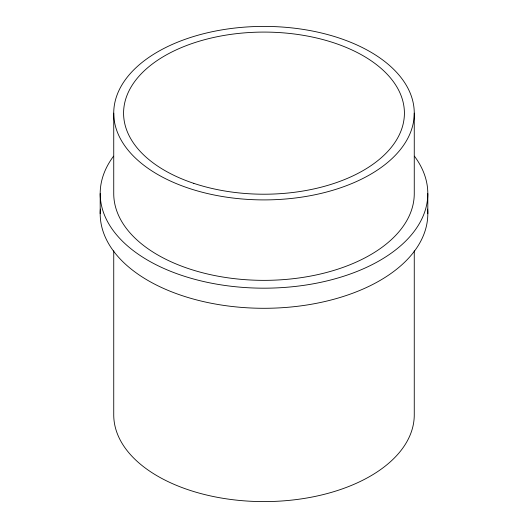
<?xml version="1.0" encoding="UTF-8"?>
<svg xmlns="http://www.w3.org/2000/svg" width="528" height="528" viewBox="0 0 528 528"><rect width="100%" height="100%" fill="white"/><g stroke="black" fill="none" stroke-linecap="round" stroke-linejoin="round"><path stroke-width="0.79" d="M427.812 193.604L427.812 213.715M414.262 113.15A150.262 86.75 0 0 1 188.872 188.285A150.262 86.75 0 0 1 188.872 38.023A150.262 86.75 0 0 1 414.262 113.15L414.262 193.604A150.262 86.75 0 0 1 264 280.355A150.262 86.75 0 0 1 113.738 193.604L113.738 113.15M414.262 250.813L414.262 414.85A150.262 86.75 0 0 1 264 501.6A150.262 86.75 0 0 1 113.738 414.85L113.738 250.813M100.188 193.604L100.188 213.715M414.447 156.189A163.812 94.578 0 0 1 264 288.182A163.812 94.578 0 0 1 113.553 156.189M427.614 209.075A163.812 94.578 0 0 1 264 308.293A163.812 94.578 0 0 1 100.386 209.075M193.796 183.355A140.408 81.061 0 0 0 404.408 113.15A140.408 81.061 0 0 0 193.796 42.946A140.408 81.061 0 0 0 193.796 183.355"/></g></svg>
